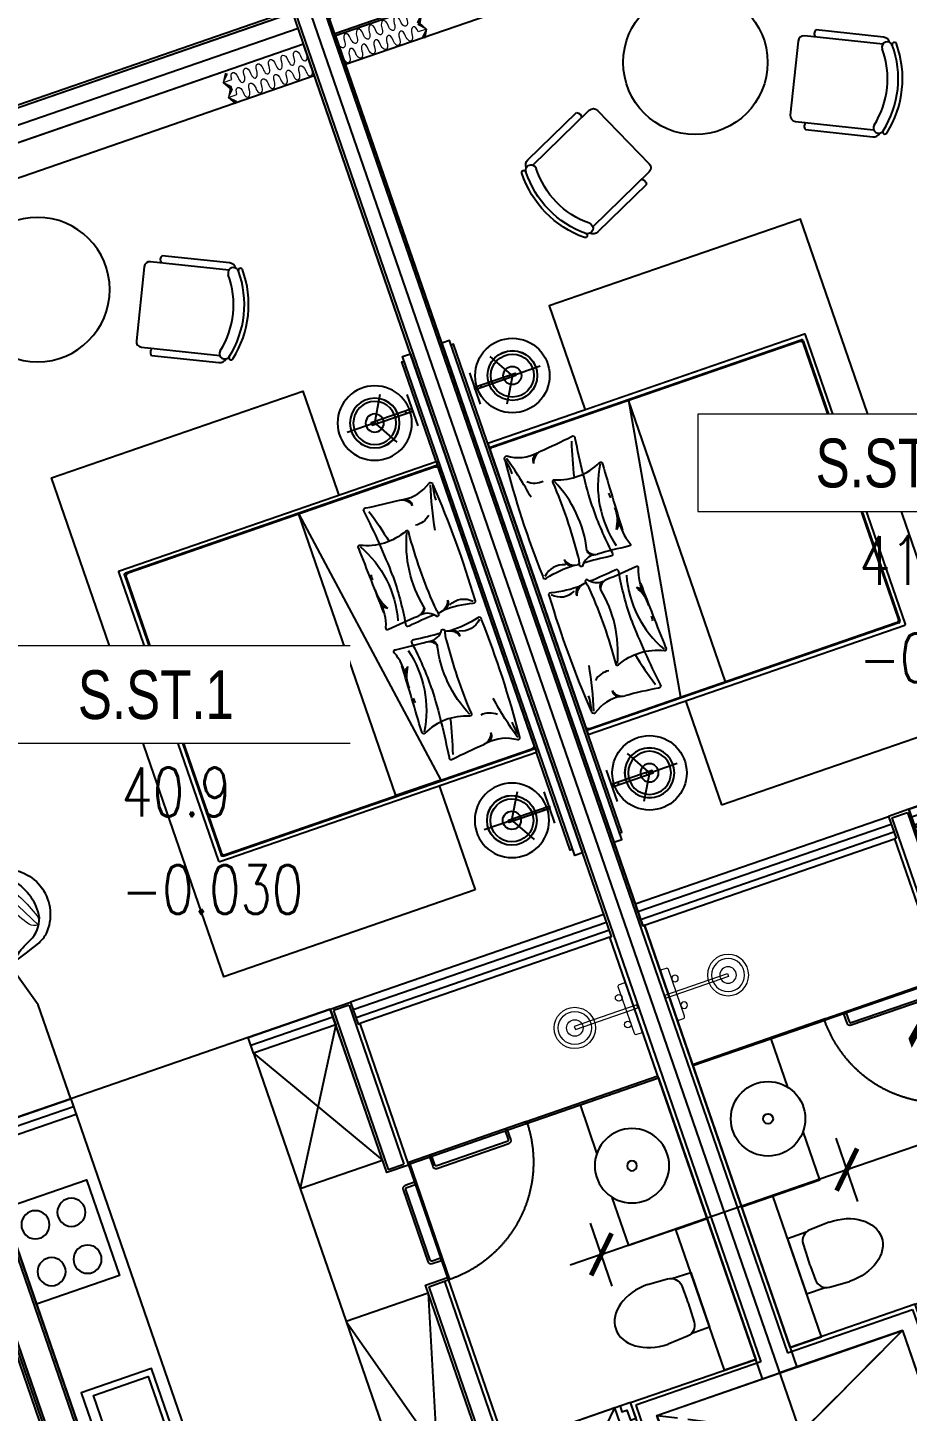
# Model space of a CAD drawing. Header units: millimetres. Extents: x -361699137 to 361252145, y -356478932 to 356523199.
# Drawn here: x -86587 to -81269, y 41145 to 49507 of the extents above; entities that cross this region are included whole.
import ezdxf
from ezdxf.enums import TextEntityAlignment as Align
from ezdxf.xclip import XClip

# ---------------------------------------------------------------- set-up
doc = ezdxf.new("R2010")
doc.units = ezdxf.units.MM
doc.header["$LTSCALE"] = 100
doc.header["$MEASUREMENT"] = 0
doc.header["$XCLIPFRAME"] = 0
doc.set_wipeout_variables(frame=1)
for name, pattern in [('ACAD_ISO03W100', [30, 12, -18]), ('HIDDEN', [0.375, 0.25, -0.125]), ('SKYVILLA 3-F2$0$17-23F MEA_1BR (Type-2)$0$DOTX2', [12.7, 0, -12.7])]:
    doc.linetypes.add(name, pattern=pattern)
for name, color, linetype, lineweight in [('A- NOI THAT', 3, 'Continuous', 9), ('A-NoiThat', 39, 'Continuous', 13), ('CIC36 net manh', 8, 'Continuous', 9), ('KT-Chuviet', 255, 'Continuous', 15), ('KT-Net thay', 7, 'Continuous', 15), ('KT-Net truc', 18, 'Continuous', 15)]:
    doc.layers.add(name, color=color, linetype=linetype, lineweight=lineweight)
for name, color, linetype in [('A-_FURN----_E-_N', 251, 'Continuous'), ('A-_SANIEQPT_E-_N', 251, 'Continuous'), ('A-ANNO-ROOM', 50, 'Continuous'), ('A-WALL-FNSH', 11, 'Continuous'), ('IDEA - dim', 251, 'Continuous'), ('KC', 5, 'Continuous'), ('KT-Cua', 36, 'Continuous'), ('KT-Khuat', 9, 'HIDDEN'), ('KT-Net manh', 139, 'Continuous'), ('KT-Tuong', 1, 'Continuous')]:
    doc.layers.add(name, color=color, linetype=linetype)
doc.layers.add('dien tich thong thuy', color=3, linetype='Continuous', plot=False)
doc.styles.add('220126_HDN_HBA typical plan$0$211210_HDN_HBA_TYPICAL PLAN CORE OPT 1$0$HBA-Text', font='GOTHIC.TTF')
doc.styles.add('Arial Narrow', font='ARIALN.TTF')
doc.styles.add('font unicode ccu', font='arial.ttf')
doc.styles.add('ROMANS', font='ROMANS.SHX')
doc.dimstyles.new('ccu12-200', dxfattribs={"dimscale": 200, "dimtxt": 2.5, "dimasz": 1, "dimexe": 1, "dimexo": 2, "dimgap": 1, "dimtad": 1, "dimdec": 0, "dimdsep": 46, "dimtxsty": 'Arial Narrow', "dimblk": 'ARCHTICK', "dimcen": -1, "dimdle": 1, "dimclrd": 256, "dimclre": 256, "dimclrt": 3, "dimadec": 0, "dimazin": 2, "dimtfac": 0.1, "dimtdec": 0, "dimtmove": 0, "dimatfit": 1, "dimldrblk": 'ARCHTICK', "dimfxl": 1, "dimtvp": 0.8333333333333334, "dimtolj": 1, "dimtzin": 12, "dimarcsym": 0})

# ---------------------------------------------------------------- blocks, each defined once
blk = doc.blocks.new('220126_HDN_HBA typical plan$0$210902_YS plan 330pm ver13$0$TOTO-WC-CW822J')
at = {"color": 0}
blk.add_lwpolyline([(-177.2072506700642, -119.1915361834399), (-175, 0), (175, 0), (177.2072506700642, -119.1915361836145)], dxfattribs=at)
blk.add_lwpolyline([(-190, -270), (-183.3947591906181, -144.5004246227618, -0.3908696114996718), (-115.4352058441145, -78.20653349565691), (-27.76706723973621, -75.77130742336158, -0.01388621073825284), (27.76706724101678, -75.77130742336158), (115.4352058439981, -78.20653349565691, -0.3908696114996718), (183.3947591905016, -144.5004246227618), (190, -270)], format="xyb", dxfattribs=at)
blk.add_ellipse((0, -270), major_axis=(0, -270), ratio=0.7037037037037037, start_param=4.71238898038469, end_param=7.853981633974483, dxfattribs=at)
blk = doc.blocks.new('cuawc')
at = {"layer": 'IDEA - dim'}
blk.add_lwpolyline([(-760, 0), (-10, 0), (-10, -10), (-760, -10)], close=True, dxfattribs=at)
blk.add_lwpolyline([(-134.9999995920807, -10), (-134.9999999012798, -69.99999993096571, -0.4142135623730955), (-154.9999998733401, -89.9999998335843), (-614.9999995492399, -89.9999999582069, -0.4142135623730945), (-634.9999997187406, -70.0000000022701), (-635, -10), (-619.9999997802079, -10.00000001001172), (-619.9999996982515, -65.00000014714897, 0.4142135623731028), (-609.9999993927777, -74.99999979144195), (-159.9999995660037, -74.99999985605245, 0.4142135623730875), (-149.9999995790422, -64.99999990471406), (-149.9999996628612, -9.999999767518602), (-134.9999995920807, -10)], format="xyb", dxfattribs=at)
at = {"layer": 'KT-Cua'}
blk.add_lwpolyline([(-10, -750), (-10, 0), (0, 0), (0, -750)], close=True, dxfattribs=at)
blk.add_lwpolyline([(0, -124.9999995912076), (59.99999993108213, -124.9999999016291, -0.4142135623730955), (79.99999983422458, -144.999999873573), (79.9999999590218, -604.9999995499966, -0.4142135623730945), (60.00000000186265, -624.9999997186824), (0, -625), (9.313225746154785e-09, -609.9999997809646), (55.00000014714897, -609.9999996974366, 0.4142135623731028), (64.99999979138374, -599.9999993928359), (64.99999985657632, -149.9999995657708, 0.4142135623730875), (54.9999999050051, -139.9999995797989), (-2.328306436538696e-07, -139.9999996633269), (0, -124.9999995912076)], format="xyb", dxfattribs=at)
at = {"layer": 'KT-Net manh', "linetype": 'ACAD_ISO03W100', "ltscale": 4}
blk.add_arc((-10.00800025224789, -0.00334509369485101), 749.991999755212, 179.9997444509397, 270.7645857034216, dxfattribs=at)
blk = doc.blocks.new('A$C2A980E36')
at = {"ltscale": 0.5}
blk.add_lwpolyline([(-10, 0), (10, 0), (10, 400), (-10, 400)], close=True, dxfattribs=at)
blk.add_lwpolyline([(160, 60), (160, 30, -0.4142135623730916), (150, 20), (-150, 20, -0.4142135623730987), (-160, 30), (-160, 60.00000000000728, -0.414213562373095), (-150, 70.00000000000728), (150, 70, -0.4142135623730915)], format="xyb", close=True, dxfattribs=at)
for centre, radius in [((0, 400), 125), ((0, 400), 100), ((0, 400), 50), ((-85, 90.00000000000728), 20), ((85, 90), 20)]:
    blk.add_circle(centre, radius, dxfattribs=at)
blk = doc.blocks.new('17-23F MEA_1BR (Type-2)$0$1X-LAMP1')
at = {"color": 0, "linetype": 'ByBlock', "lineweight": -2}
for p, q in [((0.03333333350902346, -0.0577350272233404), (-0.5900208757140597, 1.021946134262932)), ((0.03333333350902346, -0.0577350272233404), (-0.5900208757140597, 1.021946134262932)), ((0.03333333350902346, 0.0577350272233404), (-0.5900208757141566, -1.021946134263029)), ((0.03333333350902346, 0.0577350272233404), (-0.5900208757141566, -1.021946134263029)), ((-0.06666666701804692, 0), (1.180041751428119, 0)), ((-0.06666666701804692, 0), (1.180041751428119, 0))]:
    blk.add_line(p, q, dxfattribs=at)
at = {"color": 0, "linetype": 'ByBlock', "lineweight": -2, "const_width": 0.03333333333333333}
for points in [[(-0.4809644977131393, 0.8330549466758385), (-0.5824066106765531, 1.00875784035549)], [(-0.4809644977131393, 0.8330549466758385), (-0.5824066106765531, 1.00875784035549)], [(0.9619289954262786, 0), (1.164813221353009, 0)], [(0.9619289954262786, 0), (1.164813221353009, 0)], [(-0.4809644977130423, -0.8330549466761296), (-0.5824066106764562, -1.008757840355781)], [(-0.4809644977130423, -0.8330549466761296), (-0.5824066106764562, -1.008757840355781)]]:
    blk.add_lwpolyline(points, dxfattribs=at)
at = {"color": 0, "linetype": 'ByBlock', "lineweight": -2}
for radius in [1, 0.8666666666666667, 0.8666666666666667, 0.3666666666666667, 0.3666666666666667]:
    blk.add_circle((0, 0), radius, dxfattribs=at)
blk = doc.blocks.new('17-23F MEA_1BR (Type-2)$0$IFF-TABLE LAMP')
blk.add_line((40.000000018219, 192.484417756903), (40.0000000197324, 207.484417756903))
at = {"ltscale": 10}
blk.add_lwpolyline([(1.900480128824711e-08, 299.9922088806343), (3.800960257649422e-08, 99.99220888063428)], dxfattribs=at)
blk.add_lwpolyline([(1.827720552682877e-08, 192.4844177606865), (1.967418938875198e-08, 207.4844177607156), (260.0000000197906, 207.4844177360355), (260.0000000183354, 192.4844177360355)], close=True)
blk.add_circle((240.0000000190921, 199.9844177378982), 150.3620897276269)
at = {"layer": 'A- NOI THAT'}
blk.add_line((220.0000000182772, 192.4844177397608), (220.0000000196742, 207.4844177397899), dxfattribs=at)
at = {"ltscale": 10, "xscale": 150.0000000000582, "yscale": 150.0000000000582, "zscale": 1068.863950547171, "rotation": 359.9999999945528}
blk.add_blockref('17-23F MEA_1BR (Type-2)$0$1X-LAMP1', (240.0000000190921, 199.9844177378982), dxfattribs=at)
blk = doc.blocks.new('bk')
at = {"layer": 'IDEA - dim'}
blk.add_lwpolyline([(-0.0002675037831068039, -1377.500088232278), (49.99973246827722, -1377.500088232278), (49.99973246827722, 1812.499911767722), (-0.0002675037831068039, 1812.499911767722), (-0.02712895162403584, 1577.500073593284), (0.0002675037831068039, 1377.500088232337)], close=True, dxfattribs=at)
blk.add_lwpolyline([(49.99973249621689, -1337.500088473607), (64.9997324962169, -1337.500088473607), (64.99942849576473, 1783.275878090877), (49.99942846782506, 1783.275878090877)], dxfattribs=at)
for centre in [(339.9996877703816, 1487.597338693915), (339.9996877703816, -1052.500088209519)]:
    blk.add_circle(centre, 225, dxfattribs=at)
blk.add_blockref('17-23F MEA_1BR (Type-2)$0$IFF-TABLE LAMP', (99.99968774989247, 1287.612920955988), dxfattribs=at)
at = {"layer": 'IDEA - dim', "xscale": -1, "rotation": 180}
blk.add_blockref('17-23F MEA_1BR (Type-2)$0$IFF-TABLE LAMP', (99.99968774989247, -852.5156704715919), dxfattribs=at)
blk.add_wipeout([(2294.9927706439044, 1812.499911767722), (688.0012429019376, 1812.4999117677266), (688.0012429019379, -1377.5000882322693), (2294.992770643901, -1377.5000882322781)]).dxf.layer = 'IDEA - dim'
at = {"layer": 'IDEA - dim'}
blk.add_lwpolyline([(688.0012429021299, -1377.500088232162), (2294.992770643905, -1377.500088232162), (2294.992770643905, 1812.499911767722), (688.0012429021299, 1812.499911767722)], close=True, dxfattribs=at)
blk.add_wipeout([(2089.9927706438775, 1147.4999117677091), (2091.9910419872776, 1147.083241522198), (2093.528304549841, 1146.0354456736611), (2094.706365021883, 1144.167853025652), (2094.992770643896, 1142.4999117677187), (2094.9927706439044, -707.5000882322773), (2094.589172713081, -709.4681044970649), (2093.528304549837, -711.035622138211), (2091.9009560955064, -712.1216494708956), (2089.992770643904, -712.5000882322781), (64.9927706439039, -712.5000882322777), (64.99277064390344, -701.0793375772756), (64.99277064390344, -697.9310051431256), (64.9927706439039, -687.500088232277), (64.9927706439039, -680.5649314507604), (64.9927706439039, -670.3520584522034), (64.9927706439039, -662.5000882322773), (64.9927706439039, 1109.4022618851604), (64.99277064390344, 1116.6055294068224), (64.9927706439039, 1122.4999117677226), (64.9927706439039, 1128.4480348523368), (64.99277064390344, 1131.378109884231), (64.99277064390344, 1135.8747761278257), (64.9927706439039, 1141.999817293764), (64.9927706439039, 1147.4999117677226)]).dxf.layer = 'IDEA - dim'
for p, q in [((64.9927706439048, 1122.499911767722), (2059.992770643905, 1122.499911767722)), ((2069.992770643905, 1112.499911767722), (2069.992770643905, -677.5000882322784)), ((2059.992770643905, -687.5000882322784), (64.9927706439048, -687.5000882322784))]:
    blk.add_line(p, q, dxfattribs=at)
for points in [[(64.9927706439048, 1147.499911767722), (64.9927706439048, -712.5000882322784), (2089.992770643905, -712.5000882322784, 0.414213562373095), (2094.992770643905, -707.5000882322784), (2094.992770643905, 1142.499911767722, 0.414213562373095), (2089.992770643905, 1147.499911767722)], [(2064.992770643905, 1097.499911767722), (2064.992770643905, -662.5000882322784, -0.414213562373095), (2044.992770643905, -682.5000882322784), (84.9927706439048, -682.5000882322784, -0.414213562373095), (64.9927706439048, -662.5000882322784), (64.9927706439048, 1097.499911767722, -0.414213562373095), (84.9927706439048, 1117.499911767722), (2044.992770643905, 1117.499911767722, -0.414213562373095)]]:
    blk.add_lwpolyline(points, format="xyb", close=True, dxfattribs=at)
blk.add_lwpolyline([(953.7718744687736, 1117.499911767722), (666.7421166915447, -682.5000882322784), (953.7718744687736, -682.5000882322784), (953.7718744687736, 1117.499911767722)], dxfattribs=at)
for points in [[(130.5189307499677, 1020.231518037966, 0.0322267518500584), (117.5159490872175, 280.8010041856323, 0.6954102038374376), (134.8152468968183, 263.1623008393799, -0.06819172719823166), (318.2687705401331, 282.2858964790939)], [(328.4593590069562, 994.6956141073024, -0.1947777689282308), (148.3541835118085, 1037.328105219058, 0.695410203837745), (130.5189307499677, 1020.231518037966, -0.06869920635669718), (143.8733113575727, 927.151387460879)], [(537.5575337726623, 578.9210044868523, -0.02440708241230374), (574.8644917774945, 1003.142975099734, 0.682043984117207), (557.806493120268, 1020.778861292056, -0.01911888479107355), (351.0600977707654, 998.8431818563258)], [(359.6018241010606, 327.3320662273909, 0.03738852551350155), (362.1997381653637, 794.6251031684806, -0.6954102038374376), (375.8936223126948, 809.2183097908855, 0.212902074484743), (666.1287974137813, 818.2535849704291, -0.682043984117207), (680.682247037068, 804.7193091672962, 0.003833100174621584), (664.060634912923, 387.5748876007856)], [(537.5575337726623, 578.9210044868523, 0.03780406069757473), (560.3477269653231, 279.5233349141199, -0.682043984117207), (543.2897283080965, 261.8874487217981, 0.0153884113997309), (377.4013947639614, 275.936111175688, 0.0153884113997309)], [(662.7616236191243, 455.9914424225572, 0.1283367273639134), (681.1566764432937, 297.7767282337882, -0.682043984117207), (667.6581487227231, 283.1901158848777, 0.01651551347398293), (473.3836847953498, 299.4327982485411)], [(453.8603144548833, 302.6394694916089, 0.2943066146886709), (365.752360695973, 260.9987377833459, -0.695410203837745), (351.0036096442491, 274.5249526196276, 0.06869920635669718), (360.1544475667179, 350.1409014732926)], [(351.6931289527565, 277.1956480066874, 0.001401209682945915), (336.543332958594, 277.8231281575281)], [(130.5189307499677, -585.2316945025232, -0.0322267518500584), (117.5159490872175, 154.1988193498109, -0.6954102038374376), (134.8152468968183, 171.8375226960634, 0.06819172719823166), (318.2687705401331, 152.7139270563493)], [(453.8603144548833, 132.3603540438344, -0.2943066146886709), (365.752360695973, 174.0010857520974, 0.695410203837745), (351.0036096442491, 160.4748709158157, -0.06869920635669718), (360.1544475685805, 84.85892206215067)], [(537.5575337726623, -143.921180951409, -0.03780406069757473), (560.3477269653231, 155.4764886213234, 0.682043984117207), (543.2897283080965, 173.1123748136451, -0.0153884113997309), (377.4013947639614, 159.0637123597553, -0.0153884113997309)], [(351.6931289527565, 157.8041755287559, -0.001401209682945915), (336.543332958594, 157.1766953779152)], [(359.6018241010606, 107.6677573080524, -0.03738852551350155), (362.1997381653637, -359.6252796330373, 0.6954102038374376), (375.8936223126948, -374.2184862554423, -0.212902074484743), (666.1287974137813, -383.2537614349858, 0.682043984117207), (680.682247037068, -369.7194856318529, -0.003833100174621584), (664.060634912923, 47.4249359346577)], [(662.7616236191243, -20.99161888711387, -0.1283367273639134), (681.1566764432937, 137.2230953016551, 0.682043984117207), (667.6581487227231, 151.8097076505655, -0.01651551347398293), (473.3836847953498, 135.5670252869022)], [(537.5575337726623, -143.921180951409, 0.02440708241230374), (574.8644917774945, -568.1431515642907, -0.682043984117207), (557.806493120268, -585.7790377566125, 0.01911888479107355), (351.0600977707654, -563.8433583208825)], [(328.4593590069562, -559.6957905718591, 0.1947777689282308), (148.3541835118085, -602.3282816836145, -0.695410203837745), (130.5189307499677, -585.2316945025232, 0.06869920635669718), (143.8733113575727, -492.1515639254358)]]:
    blk.add_lwpolyline(points, format="xyb", dxfattribs=at)
for centre, radius, start, end in [((2059.992770643905, 1112.499911767722), 10, 0, 90), ((-1855.893261833116, 412.1197588521754), 2090.50573884574, 9.449345545667013, 17.06146431403828), ((332.4132648278028, 949.5874807912624), 44.79447967226619, 89.52383022854765, 188.1184555516923), ((359.1095205117017, 926.2340710241115), 73.05392663059416, 96.32596095485857, 166.521431934691), ((327.8923669625074, 957.256370790652), 37.44353618289027, 82.49582310884288, 89.13236035296606), ((2378.285411672667, 392.4501631337916), 1926.589560454453, 161.7731380905047, 168.2986577211647), ((293.389007082209, 941.4593048116076), 118.9285875093396, 227.918371660803, 277.1736100548109), ((-292.2060054279864, 496.0503682396375), 729.9684376083363, 347.776876654984, 24.55315643301806), ((1225.348830725998, 478.9245533357025), 649.21508015164, 149.2584259575628, 194.8124501654718), ((484.2919548079371, 602.2568904169602), 176.3869226037691, 357.8390457640604, 7.866675228716556), ((448.8585773725063, 520.9046236272552), 216.5311150494259, 327.0324244446084, 2.612978378356665), ((602.2806173525751, 457.1927433388191), 61.04320968946892, 297.5596185857169, 351.5320563729027), ((457.8234593626112, 339.1117546694586), 36.68697397074765, 173.4173087237131, 272.2454878465561), ((478.6044039670378, 358.3762840105919), 59.17423787444497, 194.7429581683624, 264.9384292148029), ((216.5345083046705, 194.2081220292603), 118.9285875093396, 63.63493232034747, 137.0816283558015), ((317.8965000156313, 327.0788292225916), 44.79447967226619, 171.8815444483077, 270.4761697714524), ((344.5927556995302, 350.4322389897425), 73.05392663059416, 193.478568065309, 263.6740390451414), ((216.5345083046705, 240.791701506183), 118.9285875093396, 222.9183716441985, 296.3650676796526), ((317.8965000156313, 107.9209943128517), 44.79447967226619, 89.52383022854765, 188.1184555516923), ((344.5927556995302, 84.56758454570081), 73.05392663059416, 96.32596095485857, 166.521431934691), ((-292.2060054279864, -61.05054470419418), 729.9684376083363, 335.446843566982, 12.22312334501602), ((457.8234593626112, 95.88806886598468), 36.68697397074765, 87.75451215344394, 186.5826912762869), ((478.6044039670378, 76.62353952485137), 59.17423787444497, 95.06157078519713, 165.2570418316376), ((1225.348830725998, -43.92472980025923), 649.21508015164, 165.1875498345282, 210.7415740424371), ((602.2806173525751, -22.19291980337584), 61.04320968946892, 8.46794362709735, 62.44038141428312), ((448.8585773725063, -85.90480009181192), 216.5311150494259, 357.3870216216433, 32.96757555539167), ((484.2919548079371, -167.2570668815169), 176.3869226037691, 352.1333247712835, 2.160954235939574), ((-1855.893261833116, 22.88006468326785), 2090.50573884574, 342.9385356859617, 350.550654454333), ((293.389007082209, -506.4594812761643), 118.9285875093396, 82.82638994518913, 132.081628339197), ((2378.285411672667, 42.54966040165164), 1926.589560454453, 191.7013422788353, 198.2268619094953), ((332.4132648278028, -514.5876572558191), 44.79447967226619, 171.8815444483077, 270.4761697714524), ((359.1095205117017, -491.2342474886682), 73.05392663059416, 193.478568065309, 263.6740390451414), ((327.8923669625074, -522.2565472552087), 37.44353618289027, 270.8676396470339, 277.5041768911571), ((2059.992770643905, -677.5000882322784), 10, 270, 0)]:
    blk.add_arc(centre, radius, start, end, dxfattribs=at)
blk = doc.blocks.new('*U204')
at = {"ltscale": 5}
blk.add_lwpolyline([(305, -530), (305, -1.13686837721616e-13), (-305, 0), (-305, -530)], close=True, dxfattribs=at)
for centre in [(-150, -150), (150, -150.0000000000001), (-150, -380), (150, -380)]:
    blk.add_circle(centre, 85, dxfattribs=at)
blk = doc.blocks.new('*U205')
at = {"ltscale": 5}
for points in [[(-300, -450), (300, -450), (300, 0), (-300, 0)], [(-261, -65), (261, -65), (261, -415), (-261, -415)], [(-15, -20), (15, -20), (15, -270), (-15, -270)]]:
    blk.add_lwpolyline(points, close=True, dxfattribs=at)
blk = doc.blocks.new('SKYVILLA 3-F2$0$17-23F MEA_1BR (Type-2)$0$LC725X700')
at = {"linetype": 'SKYVILLA 3-F2$0$17-23F MEA_1BR (Type-2)$0$DOTX2'}
blk.add_wipeout([(-329.20857255398005, 128.5645001668454), (-334.2245521306031, 129.26215030932508), (-339.89530097965326, 131.5417837476416), (-344.79364018798515, 135.28634096913447), (-347.82351372642734, 139.06634735810803), (-349.23150877941225, 141.61240036999516), (-349.61655128873826, 169.77591467076854), (-349.72852495235566, 212.72405177168548), (-349.1561350775155, 261.67997752988595), (-347.69072592780867, 314.8061003665207), (-345.0855721182015, 372.81562358149677), (-342.544110737741, 414.80194563286204), (-338.13726942279027, 465.02011369307), (-329.63293918434647, 501.49654842681775), (-316.77454489858064, 536.2342969251185), (-292.9598737674096, 575.7165818394278), (-273.66116191363835, 600.2618389864219), (-247.91144219916896, 627.2464977576165), (-215.89339867590752, 654.1242089157604), (-180.67445450551168, 677.2543463991606), (-155.19068662042264, 690.5896267177595), (-126.13042591042176, 702.8052026018704), (-72.22658312869316, 718.0513448768179), (-29.92357276272378, 723.9144001932436), (2.9103830456733704e-11, 724.9999999999854), (33.625624178515864, 723.5728183392057), (65.55440985447785, 719.2557832245802), (103.7628667238605, 710.1388726710429), (142.4099128996313, 696.186351260083), (169.77451466220373, 683.0960188488825), (212.1898601953726, 656.5980412062636), (240.03365024256345, 634.1651681908843), (273.9408329308935, 599.545123918535), (300.0356082161161, 564.9930578262865), (312.39088808736415, 545.0013043080689), (324.8370892388193, 515.1470517472335), (332.2716066313442, 490.9312822305801), (337.2932158916374, 468.0171532656532), (339.199745322956, 455.8579605907289), (342.6692504865641, 407.9843941243889), (344.759483454749, 372.8370049029036), (346.58817977613944, 334.76250027591595), (347.89857910324645, 298.8487837667344), (349.1282923014951, 243.71554549681605), (349.4308251121838, 199.72261204590905), (349.3007066360733, 170.6986023447971), (348.90713248490647, 141.60205363796558), (346.5994959351374, 137.75192190798407), (343.189878986057, 134.08388337241195), (338.5161125051818, 130.96800657335552), (333.7633519498486, 129.21766744722845), (330.643786208806, 128.67635896494903), (328.8843137752265, 128.56832908981596), (328.4935816753132, 85.09977185027674), (327.87845889995515, 77.68459562481439), (325.90614630113123, 69.63308428472374), (322.92311946344853, 62.57588599709561), (319.125602848173, 56.37358938640682), (313.51677157937957, 49.8281734300399), (307.36744008718233, 44.69269932800671), (300.48446710295684, 40.60906147886999), (289.64543875830714, 35.70718470281281), (280.79841195027984, 32.27938993522548), (273.88769531266007, 29.93993530757143), (267.5487804991135, 28.044269106467254), (253.722788905754, 25.253064251606702), (239.62565421065665, 22.801601491839392), (221.61845525997342, 19.852815152786206), (181.337293893288, 13.99302190580056), (132.77756318161846, 8.269766041179537), (95.7066983813711, 4.87827266145905), (44.54826131106529, 1.5776135550113395), (-9.31983463880897, 0.22817791800480336), (-62.2537695964711, 2.524596062488854), (-51.24567781224323, 1.9067451778100803), (-95.27347505239595, 4.821065734155127), (-142.4115997843037, 9.25609272212023), (-189.183664974189, 15.011280046179309), (-222.84172299160855, 19.995597521177842), (-255.40167513552296, 25.495329638171825), (-283.1280886404711, 33.01301643460465), (-300.80875762333744, 40.60906147886999), (-312.06995317807014, 48.172411585532245), (-321.1327565407846, 58.87601391026692), (-325.1830128954025, 66.7943995083915), (-327.40656700784166, 73.71147331979591), (-328.81787219570833, 85.09977185027674)], dxfattribs=at)
at = {"color": 251, "linetype": 'ByBlock', "lineweight": 5, "true_color": 0x636466}
blk.add_line((220.3552918270871, 531.5958836431964), (-271.4988140640125, 433.1982285997365), dxfattribs=at)
at = {"color": 0, "linetype": 'ByBlock', "lineweight": -2}
for points in [[(-329.2086583281343, 128.5748468989623, -0.283451554995944), (-349.2315087794414, 141.6124003700097, -0.02447139489988224), (-339.5241216174763, 455.8683073228458, -0.07882240082438097), (-312.7152643819427, 545.0116510401131, -0.2702044043972536), (0, 725, -0.2703701762830269)], [(328.8842820335558, 128.5645001668599, 0.283451554995944), (348.9071324848628, 141.6020536379656, 0.02447139489988224), (339.1997453228978, 455.8579605907435, 0.07882240082438097), (312.3908880873641, 545.0013043080689, 0.2699373523451659), (0, 725, 0.2703701762830269)], [(-330.1621452602049, 243.5917460632627, 0.05672445241523998), (-311.65090554575, 274.6802046659868, 0.04932282282785588), (-281.9319089231722, 408.0370610062382, -0.21221269650396), (-176.1367818103536, 572.707509554748, -0.1131663125640652), (0, 611.9221293181763)], [(329.8378547397515, 243.5917460632627, -0.05672445241523998), (311.3266150252966, 274.6802046659868, -0.04932282282785588), (281.6076184027188, 408.0370610062382, 0.21221269650396), (175.8124912899002, 572.707509554748, 0.112973591019298), (0, 611.9221293181763)], [(-329.2085725540092, 128.5645001668599), (-328.8178721957447, 85.09977185027674, 0.2840791517365884), (-300.8087576234248, 40.60906147886999, 0.04961714147745996), (-264.7823236373006, 27.20450006233295, 0.04038689887932552), (0, 0, 0.05404043549341667)], [(328.8843137752192, 128.5683290897869), (328.4935816752914, 85.09977185027674, -0.2840791517365884), (300.4844671029714, 40.60906147886999, -0.04961714147745996), (264.4580331168472, 27.20450006233295, -0.04032763858299612), (0, 0, -0.05404043549341667)]]:
    blk.add_lwpolyline(points, format="xyb", dxfattribs=at)
at = {"color": 251, "linetype": 'ByBlock', "lineweight": 5, "true_color": 0x636466}
blk.add_lwpolyline([(220.3552918270943, 531.5958836431964, -0.2288388626395793), (171.5240227929753, 474.8293897758704, -0.04270394762528701), (-13.76404251324129, 423.3745634145453, -0.04270394762528701), (-204.5870028848658, 399.5866653186968, -0.2288388626395793), (-271.4988140640125, 433.1982285997365, -0.2288388626395793), (-222.6675450299153, 489.9647224670625, -0.04270394762528701), (-37.37947972367692, 541.4195488283876, -0.04270394762528701), (153.4434806479258, 565.2074469242361, -0.2288388626395793)], format="xyb", close=True, dxfattribs=at)
at = {"color": 0, "linetype": 'ByBlock', "lineweight": -2}
for points in [[(-330.1621452602049, 243.5917460632627), (-329.2085725540092, 128.5645001668599)], [(329.8378547397515, 243.5917460632627), (328.8842820335558, 128.5645001668599)]]:
    blk.add_lwpolyline(points, dxfattribs=at)
blk = doc.blocks.new('CH12')
for p, q in [((-312.375, -149.2411279597436), (-312.375, -572.1779138786915)), ((-267.75, -149.2411279597436), (-267.75, -639.6303226458076)), ((267.75, -639.6303226458076), (267.75, -149.2411280118249)), ((312.375, -572.1779138786915), (312.375, -149.2411246072115)), ((-232.0500000000029, -675.3303226458047), (232.0500000000029, -675.3303226458047))]:
    blk.add_line(p, q)
for centre, radius, start, end in [((-273.6712626853696, -77.20016474780641), 13.38749999999989, 116.2505862071374, 296.2505862071374), ((0, -632.1362743546706), 632.1362743546692, 63.74941379286258, 116.2505862071374), ((0, -632.1362743546706), 605.3612743546691, 63.7494137928626, 116.2505862071374), ((273.671262685355, -77.20016474780641), 13.38750000000007, 243.7494137928627, 63.74941379286245), ((-267.75, -149.2411279597436), 44.62499999999999, 111.939144832112, 180), ((-252.9468673518131, -119.2240579767858), 33.46874999998481, 116.2505888953854, 296.2505888953855), ((0, -632.1362743546706), 538.4237743546691, 63.74941109871938, 116.2505888953856), ((252.9468674045929, -119.2240580028119), 33.46875000001501, 243.7494110987195, 63.74941109871941), ((267.75, -149.2411280118286), 44.62499999999959, 0, 68.06085506708637), ((-290.0625, -549.8654138786915), 31.55464011044969, 225, 315), ((290.0625, -549.8654138786915), 31.55464011044961, 225.0000000000001, 315.0000000000002), ((-232.0500000000029, -639.6303226458076), 35.7, 180, 269.9999999999999), ((232.0500000000029, -639.6303226458076), 35.7, 270, 0)]:
    blk.add_arc(centre, radius, start, end)
blk = doc.blocks.new('*U207')
for points in [[(482.6951045578201, -398.9039813853606), (464.6170375002125, -396.4493711387506), (464.3337632049024, -466.3349522090732)], [(396.7561588253833, -484.1490495130481), (464.3337632049024, -466.3349522090732), (394.4481821902239, -466.0516779393653)]]:
    blk.add_hatch(color=256).paths.add_polyline_path(points)
blk.add_line((464.3337632049024, -466.3349522090732), (416.9273155568029, -418.7598943406972))
for points in [[(482.6951045578201, -398.9039813853606), (464.6170375002125, -396.4493711387506), (464.3337632049024, -466.3349522090732)], [(396.7561588253833, -484.1490495130481), (464.3337632049024, -466.3349522090732), (394.4481821902239, -466.0516779393653)]]:
    blk.add_lwpolyline(points, close=True)
for centre in [(16.76743755071067, -17.17677016190672), (85.71403000141326, -87.65612936302188), (155.3043908096025, -157.4940017787478), (224.8947516177918, -227.3318741944736), (294.485112425981, -297.1697466101995), (364.0754732341703, -367.0076190259254)]:
    blk.add_ellipse(centre, major_axis=(34.52187991841241, 31.95056764796491), ratio=0.5238875827070036, start_param=4.731720461219403, end_param=7.873313114809197)
at = {"extrusion": (0, 0, -1)}
for centre in [(51.5728287498025, -52.1059534814385), (120.5194212005051, -122.5853126825537), (190.1097820086943, -192.4231850982796), (259.7001428168836, -262.2610575140054), (329.2905036250728, -332.0989299297313), (398.8808644332621, -401.9368023454572)]:
    blk.add_ellipse(centre, major_axis=(-32.07293168385898, -34.4082260416161), ratio=0.5238875826554585, start_param=4.731720461217387, end_param=7.87331311480718, dxfattribs=at)
blk = doc.blocks.new('stdo')
at = {"layer": 'A-_FURN----_E-_N', "linetype": 'Continuous'}
for points in [[(134.9999999999927, -8804.999999866763), (134.9999999999636, -9704.999999866763), (334.9999999999854, -9704.999999866763), (335, -8804.999999866763)], [(935.0000000018335, -9704.99999986669), (1002.500000001819, -9704.999999866719), (1002.500000001797, -9740.999999866675), (971.000000001819, -9740.999999866704), (971.0000000018626, -9804.999999866704), (935.0000000018554, -9804.999999866704)], [(1035.000000001848, -10304.9999998667), (1035.000000001848, -9704.999999866704), (1635.000000001834, -9704.999999866704), (1635.000000001855, -10304.99999986668)]]:
    blk.add_lwpolyline(points, close=True, dxfattribs=at)
at = {"layer": 'A-WALL-FNSH', "color": 5}
for p, q in [((125.0000000001091, -1099.999999866763), (4135.000000000087, -1100)), ((125.0000000001382, -1199.999999866763), (4135.000000000015, -1200)), ((124.9999999999563, -6914.999999866704), (1745.000000001855, -6914.999999866646)), ((2400.000000003121, -6914.999999999942), (1875.000000003143, -6914.99999986669)), ((4134.999999999985, -6914.999999999942), (3534.999999999985, -6914.999999999956))]:
    blk.add_line(p, q, dxfattribs=at)
blk.add_lwpolyline([(124.9999999999854, -1299.999999866763), (4134.999999999985, -1300)], dxfattribs=at)
at = {"layer": 'IDEA - dim'}
for p, q in [((124.9999999999636, -6864.999999866704), (1745.000000001826, -6864.999999866632)), ((1875.000000001259, -6864.999999866646), (2400.000000003107, -6864.999999999869)), ((3535.000000000022, -6864.999999999884), (4134.999999999985, -6864.999999999869)), ((124.9999999999854, -6964.999999866675), (1745.000000001855, -6964.999999866632)), ((1759.991999749123, -8644.995344715659), (1734.991999749123, -8644.995344715659)), ((1874.999936339635, -8679.999999866632), (2399.999936339678, -8679.999999999942)), ((2399.999936339678, -8679.999999999942), (2399.999936337779, -10514.99999999988)), ((934.9999999999854, -9704.999999866704), (1735.000000001855, -9704.999999866704))]:
    blk.add_line(p, q, dxfattribs=at)
for points in [[(2434.999999999985, -10514.99999999999), (1874.999936337808, -10514.99999986665), (1874.991936085047, -8629.995344715659), (1734.991935231075, -8629.995344715659), (1735.00000000187, -10504.99999986668), (934.9999999999854, -10504.99999986682), (934.9999999999854, -9704.999999866704), (134.9999999999636, -9704.999999866763), (134.9999999999709, -7004.999999866763), (1735.000000001848, -7004.999999866748), (1735.000000001855, -7909.999999866763), (1875.000000001855, -7909.999999866763), (1875.000000001259, -6864.999999866646), (1745.000000001826, -6864.999999866632), (1745.00000000187, -7004.999999866763), (1735.000000001848, -7004.999999866748)], [(3535.000000000022, -6864.999999999884), (3534.999999999993, -9715)], [(634.9999999999709, -8213.578643629444), (634.9999999999927, -7904.999999866821), (135.0000000000073, -7904.999999866763), (134.9999999999927, -8804.999999866763), (635, -8804.999999866763), (635.0000000000146, -8496.421356104096)]]:
    blk.add_lwpolyline(points, dxfattribs=at)
for points in [[(2400.0000000031, -6864.99999999674), (1875.000000001273, -6864.999999863503), (1875.000000001222, -6964.999999863503), (2400.000000003078, -6964.99999999674)], [(4134.999999999985, -6864.999999999869), (3535.000000000022, -6864.999999999884), (3534.999999999985, -6964.999999999884), (4134.999999999964, -6964.999999999884)], [(1875.000000001222, -6964.999999863503), (2400.000000003078, -6964.99999999674), (2400.000000003107, -7830.000000000058), (1875.000000001251, -7829.999999866806)], [(985.0000000018772, -7904.999999866734), (135.0000000000073, -7904.999999866763), (134.9999999999636, -7894.999999866763), (985.0000000018481, -7894.999999866748)]]:
    blk.add_lwpolyline(points, close=True, dxfattribs=at)
at = {"layer": 'IDEA - dim', "extrusion": (-1.101823627771677e-08, -3.980573537919558e-09, 1)}
blk.add_circle((2128.274085389547, -2177.362223144564, 0.002494559212125253), 436.4401978142561, dxfattribs=at)
at = {"layer": 'IDEA - dim'}
for radius in [225, 30]:
    blk.add_circle((459.9999999999927, -8354.999999866748), radius, dxfattribs=at)
at = {"layer": 'KT-Khuat', "ltscale": 5}
blk.add_lwpolyline([(809.9999999981228, -9829.999999866763), (25.00000000189902, -10214.99999986676), (809.9999999999563, -10599.99999986494)], dxfattribs=at)
at = {"layer": 'KT-Net manh', "linetype": 'ACAD_ISO03W100', "ltscale": 4}
for p, q in [((2400.0000000031, -6864.99999999674), (3535.000000000022, -6864.999999999884)), ((2400.000000003107, -7830.000000000058), (2400.000000001244, -8680.000000000058)), ((1635.000000001855, -10304.99999986668), (1035.000000001848, -9704.999999866704))]:
    blk.add_line(p, q, dxfattribs=at)
blk.add_lwpolyline([(124.9999999999854, -1299.999999866763), (4134.999999999985, -1300), (4135.000000000007, -1500), (124.9999999999854, -1499.999999866763)], close=True, dxfattribs=at)
for points in [[(1875.000000001222, -6964.999999863503), (2400.000000003107, -7830.000000000058)], [(2400.000000003078, -6964.99999999674), (1875.000000001302, -7829.999999866763)], [(2399.999936339678, -8679.999999999942), (1874.999936337808, -10514.99999986665)], [(1874.999936339635, -8679.999999866632), (2399.999936337779, -10514.99999999988)]]:
    blk.add_lwpolyline(points, dxfattribs=at)
at = {"layer": 'KT-Tuong'}
for p, q in [((109.9999999999927, -1099.999999866763), (109.9999999999927, -9729.999999866763)), ((1760.000000001863, -6879.999999866632), (1760.000000001826, -7894.999999866763)), ((1760.000000003711, -6879.999999866704), (1860.000000001834, -6879.999999866646)), ((1860.000000001834, -6879.999999866646), (1859.999999999985, -7894.999999866821)), ((1860.000000001848, -7894.999999866763), (1760.000000003725, -7894.999999866763)), ((1759.991999749058, -8644.995344715717), (1760.00000000187, -10529.99999986681)), ((1859.991999749051, -8644.99534471563), (1759.991999749123, -8644.995344715659)), ((1859.991999747217, -8644.9953447156), (1860, -10529.99999986673)), ((109.9999999999927, -9729.999999866763), (909.9999999981228, -9729.999999866704)), ((909.9999999981228, -9729.999999866704), (909.9999999999563, -10529.99999986676)), ((809.9999999981228, -9829.999999866763), (25.00000000184082, -9829.999999866763)), ((809.9999999981228, -9829.999999866763), (809.9999999999927, -10699.99999986675))]:
    blk.add_line(p, q, dxfattribs=at)
at = {"layer": 'A-_SANIEQPT_E-_N', "linetype": 'Continuous', "extrusion": (0, 0, -1), "xscale": -1.000000000000001, "zscale": -1.000000000000001, "rotation": 270}
blk.add_blockref('*U204', (-3605.000000000015, -7664.999999999884), dxfattribs=at)
at = {"layer": 'A-_SANIEQPT_E-_N', "linetype": 'Continuous', "xscale": -1, "rotation": 270}
blk.add_blockref('*U205', (4054.999999999971, -8864.999999999825), dxfattribs=at)
at = {"layer": 'A-_SANIEQPT_E-_N', "xscale": -1.000000000000001, "rotation": 90}
blk.add_blockref('220126_HDN_HBA typical plan$0$210902_YS plan 330pm ver13$0$TOTO-WC-CW822J', (334.9999999999854, -9254.999999866748), dxfattribs=at)
at = {"layer": 'A-NoiThat', "extrusion": (0, 0, -1), "zscale": -1.000000000000001, "rotation": 90}
blk.add_blockref('A$C2A980E36', (-114.9999999999854, -7454.999999866763), dxfattribs=at)
at = {"layer": 'CIC36 net manh', "color": 8, "xscale": -0.8100000000112599, "yscale": 0.8100000000112599, "zscale": 0.8100000000112599, "rotation": 134.8767987960269}
for p in [(125.7459850217856, -1361.336658707995), (125.5282706897706, -1456.290285194933)]:
    blk.add_blockref('*U207', p, dxfattribs=at)
at = {"layer": 'IDEA - dim', "extrusion": (-1.101823627771677e-08, 3.980573537919561e-09, -1), "xscale": 0.9698671062557889, "yscale": 0.9698671062557889, "zscale": -0.9698671062557889, "rotation": 244.8546697310385}
blk.add_blockref('CH12', (-976.408485452522, -2739.741005975707, 0.07239392901091905), dxfattribs=at)
at = {"layer": 'IDEA - dim', "extrusion": (-1.101823627771679e-08, -3.980573537919566e-09, 1), "xscale": 0.9698671062557883, "yscale": 0.9698671062557883, "zscale": 0.9698671062557883, "rotation": 244.8546697310385}
blk.add_blockref('CH12', (3255.139685326375, -2739.741006109203, -0.07244055320848472), dxfattribs=at)
at = {"layer": 'IDEA - dim', "xscale": -0.757575757575757, "yscale": 0.757575757575757, "zscale": 0.7575757575757571, "rotation": 73.8343817289672}
blk.add_blockref('SKYVILLA 3-F2$0$17-23F MEA_1BR (Type-2)$0$LC725X700', (3810.112464284524, -5760.619541377688), dxfattribs=at)
at = {"layer": 'IDEA - dim'}
blk.add_blockref('cuawc', (1734.991999769278, -7895.000042913161), dxfattribs=at)
blk.add_lwpolyline([(3535.000000000022, -6864.999999999884), (3534.999999999956, -6264.999999999884), (3834.999999999993, -5258.517209711543), (3834.999999998123, -3264.999999999869), (4134.99999999813, -3264.999999999884), (4134.999999999985, -6864.999999999869)], close=True, dxfattribs=at)
at = {"layer": 'KT-Net manh'}
blk.add_lwpolyline([(3434.999999999949, -10514.99999999997), (4135.000000000007, -10515.00000000001), (4135, -1100.000000000015), (4149.999999999971, -1100.000000000728)], dxfattribs=at)
at = {"layer": 'IDEA - dim'}
blk.add_blockref('bk', (125.0002675037831, -5092.499911634368), dxfattribs=at)
at = {"layer": 'KT-Net manh'}
blk.add_lwpolyline([(134.9999999999709, -7004.999999866763), (124.9999999999636, -7004.999999866763), (125.000000000131, -1099.999999869382), (109.9999999999927, -1099.999999869353)], dxfattribs=at)
blk = doc.blocks.new('10')
at = {"layer": 'IDEA - dim'}
blk.add_lwpolyline([(-9429.999999999229, -569.9999999813735), (-9429.999999998254, 30.00000002053275), (-6029.999999998574, 30.00000001117587), (-6029.99999999904, -569.9999999887805), (-8830.000000000146, -569.9999999832216), (-8830.000000000582, -1444.999999979496), (-9430.000000001062, -1444.999999977648)], dxfattribs=at)
at = {"layer": 'KT-Tuong'}
for points in [[(-9600.000000000306, 200.0000000006403), (-2999.999999997657, 200.0000000037253)], [(-2999.999999997177, 30.00000000372529), (-9430.00000000107, 30.00000000066939)]]:
    blk.add_lwpolyline(points, dxfattribs=at)
blk = doc.blocks.new('TAG CAO DO SAN')
blk.add_wipeout([(1526701.778855525, -266095.22987594287), (1527644.6359120198, -266095.22987594287), (1527644.6359120198, -266330.944140067), (1526701.778855525, -266330.944140067)]).dxf.layer = 'KT-Net thay'
at = {"layer": 'KT-Net thay', "flags": 128}
blk.add_lwpolyline([(1526701.778855525, -266095.2298759429), (1526701.778855525, -266330.9441400666), (1527644.63591202, -266330.9441400666), (1527644.63591202, -266095.2298759429)], close=True, dxfattribs=at)
blk.add_lwpolyline([(1526701.778855525, -266330.9441400666), (1527644.63591202, -266330.9441400666)], dxfattribs=at)
at = {"layer": 'KT-Chuviet', "color": 31, "style": 'font unicode ccu', "width": 0.75}
blk.add_attdef('TÊNPHÒNG', text='', height=117.85713, dxfattribs=at).set_placement((1527175.308820772, -266213.4467624734), align=Align.MIDDLE_CENTER)
blk = doc.blocks.new('A$C1AAC5519')
at = {"layer": 'A-ANNO-ROOM', "insert": (772.955269176513, 1216.574747113511), "char_height": 600, "attachment_point": 2, "rotation": 50.44882673977027, "style": '220126_HDN_HBA typical plan$0$211210_HDN_HBA_TYPICAL PLAN CORE OPT 1$0$HBA-Text'}
blk.add_mtext_dynamic_manual_height_columns('S.B1.', width=722857412.8743668, gutter_width=9765.624999999996, heights=[0], dxfattribs=at)
blk = doc.blocks.new('A$C418F5BC8')
at = {"layer": 'A-ANNO-ROOM', "insert": (648.1133449638728, 1090.790118377889), "char_height": 600, "attachment_point": 2, "rotation": 50.44882673977027, "style": '220126_HDN_HBA typical plan$0$211210_HDN_HBA_TYPICAL PLAN CORE OPT 1$0$HBA-Text'}
blk.add_mtext_dynamic_manual_height_columns('SL-S', width=722857412.8743668, gutter_width=9765.624999999996, heights=[0], dxfattribs=at)
blk = doc.blocks.new('A$C2A6C5140')
at = {"layer": 'A-ANNO-ROOM', "insert": (731.4497625969816, 1190.0169191678, 0.0003277973379295924), "char_height": 600, "attachment_point": 2, "rotation": 50.44882673977027, "style": '220126_HDN_HBA typical plan$0$211210_HDN_HBA_TYPICAL PLAN CORE OPT 1$0$HBA-Text'}
blk.add_mtext_dynamic_manual_height_columns('2-BR', width=722857412.8743668, gutter_width=9765.624999999996, heights=[0], dxfattribs=at)
blk = doc.blocks.new('A$C5388591E')
at = {"layer": 'A-ANNO-ROOM', "insert": (894.3001998505497, 842.1987865094561, 0.0004622000541105721), "char_height": 600, "attachment_point": 2, "rotation": 1.4064704596368105, "style": '220126_HDN_HBA typical plan$0$211210_HDN_HBA_TYPICAL PLAN CORE OPT 1$0$HBA-Text'}
blk.add_mtext_dynamic_manual_height_columns('3-BR', width=722857412.8743668, gutter_width=9765.624999999996, heights=[0], dxfattribs=at)
blk = doc.blocks.new('A$C21AF0CCA')
at = {"layer": 'A-ANNO-ROOM', "insert": (1197.56892258345, 814.6835720778872), "char_height": 600, "attachment_point": 2, "rotation": 0.10542954816276216, "style": '220126_HDN_HBA typical plan$0$211210_HDN_HBA_TYPICAL PLAN CORE OPT 1$0$HBA-Text'}
blk.add_mtext_dynamic_manual_height_columns('S.B1P.', width=722857412.8743668, gutter_width=9765.624999999996, heights=[0], dxfattribs=at)
blk = doc.blocks.new('_ARCHTICK')
at = {"color": 0, "linetype": 'ByBlock', "const_width": 0.15}
blk.add_lwpolyline([(-0.5, -0.5), (0.5, 0.5)], dxfattribs=at)
blk = doc.blocks.new('*D414')
at = {"layer": 'Defpoints', "color": 0, "transparency": 16777216}
for p in [(60567.53384758723, 2971.175262139946), (60764.3806657237, 2401.014851963915), (59280.27309424849, 1888.62948110497)]:
    blk.add_point(p, dxfattribs=at)
at = {"layer": 'KC', "lineweight": -2, "transparency": 16777216}
for p, q in [((60567.53384758723, 2971.175262139946), (62443.39810610826, 3618.813898487533)), ((60633.84229004769, 2779.115013926148), (60502.26465974923, 3160.225343121063)), ((59083.42627611203, 2458.789891281001), (60567.53384758723, 2971.175262139946)), ((59149.73471857248, 2266.729643067203), (59018.15708827402, 2647.839972262118)), ((59083.42627611203, 2458.789891281001), (58894.37619513091, 2393.520703442995))]:
    blk.add_line(p, q, dxfattribs=at)
at = {"layer": 'KC', "lineweight": -2, "transparency": 16777216, "xscale": 200, "yscale": 200, "zscale": 200}
for p, rotation in [((60567.53384758723, 2971.175262139946), 199.0471382601571), ((59083.42627611203, 2458.789891281001), 19.04713826015701)]:
    blk.add_blockref('_ARCHTICK', p, dxfattribs=dict(at, rotation=rotation))
at = {"layer": 'KC', "color": 3, "transparency": 16777216, "insert": (61545.93515938931, 3790.623510821759), "char_height": 500, "attachment_point": 5, "rotation": 19.04713826015701, "style": 'Arial Narrow'}
blk.add_mtext('\\A1;1570', dxfattribs=at)
blk = doc.blocks.new('A$C0e39c971')
at = {"layer": 'KC', "ltscale": 2000}
for p, q in [((5878.170421930728, 2029.426912587933), (-61552.03433026094, -21250.72021190883)), ((-39331.11973803071, -6579.653211555564), (-21165.82244527829, -59194.84726351737))]:
    blk.add_line(p, q, dxfattribs=at)
at = {"layer": 'KC'}
blk.add_line((-30725.50852054451, -20658.36704129948), (-29492.687329215, -19418.13883844473), dxfattribs=at)
at = {"layer": 'KC', "elevation": 1.034975806175202e-10}
blk.add_lwpolyline([(-30725.50852054451, -20658.36704129948), (-30976.79490069626, -19930.52420928627), (-29492.687329215, -19418.13883844473), (-29241.40094638336, -20145.98167821591), (-30725.50852753036, -20658.36702106525)], dxfattribs=at)
at = {"layer": 'KC'}
dim = blk.add_aligned_dim(p1=(-31115.89165300503, -19527.6349875953), p2=(-29631.78408152983, -19015.24961673635), distance=603.1845183213412, dimstyle='ccu12-200', override={"dimzin": 0}, dxfattribs=at)
dim.commit()
dim.dimension.update_dxf_attribs({"geometry": '*D414', "text_midpoint": (-28850.22958786422, -17625.64095787851), "insert": (-90396.16474725353, -21416.26446870026)})

msp = doc.modelspace()

# ---------------------------------------------------------------- linework, layer by layer
at = {"layer": 'KT-Net manh'}
msp.add_line((-86396.57353941578, 53992.28505940789), (-81525.96109420212, 39884.71418799703), dxfattribs=at)

# ---------------------------------------------------------------- next in the draw order: block references
at = {"layer": 'IDEA - dim', "rotation": 19.04713825936294}
msp.add_blockref('stdo', (-85272.60074045829, 50660.12851156048, -5.460150597392439e-05), dxfattribs=at)

# ---------------------------------------------------------------- next in the draw order: block references
at = {"layer": 'IDEA - dim', "xscale": -1, "rotation": 19.04713825938466}
msp.add_blockref('stdo', (-85225.40262797457, 50676.42361477949, -5.460150597392439e-05), dxfattribs=at)

# ---------------------------------------------------------------- next in the draw order: linework, layer by layer
at = {"layer": 'dien tich thong thuy', "elevation": -5.460117087949517e-05}
for points in [[(-80021.13813377908, 48120.0440955814), (-80934.8443243797, 50766.56437652689), (-84725.2984480692, 49457.91716042752), (-82868.39005418011, 44079.44235654987), (-82858.93755013094, 44082.70581594165), (-81937.01027195592, 41412.37342207055), (-81298.96624864294, 41632.65693101448), (-81078.68273969827, 40994.61290770007), (-80180.69606628682, 41304.64479816514), (-80177.43131400464, 41295.18854929385), (-77932.4620792889, 42070.26179641594), (-78856.08313046367, 44745.50014873073)], [(-83460.77816783031, 40172.19894723503), (-82562.79028316244, 40482.22758945236), (-82783.07379210764, 41120.27161276859), (-82145.02976879472, 41340.55512171284), (-83066.95704697043, 44010.88751558372), (-83057.50454292126, 44014.15097497549), (-84919.30812592775, 49406.80453498696), (-88709.76224957331, 48098.15731876007), (-85702.48442009813, 39387.6748376406), (-83457.51470843854, 40162.74644318591), (-83460.77816783031, 40172.19894723503)]]:
    msp.add_lwpolyline(points, dxfattribs=at)
at = {"layer": 'dien tich thong thuy'}
for points, elevation in [([(-85308.38658114034, 50641.98172405415), (-84956.38705042913, 49621.66982760247), (-88921.70878931548, 48252.63789946689), (-89273.70461621013, 49272.93905997209)], 7.093634520505791e-10), ([(-89111.26033972885, 47943.67204339199), (-88197.5580093558, 45297.16289775244), (-87980.08818730939, 45372.04221972312), (-85891.47015212855, 39322.42786708359), (-91175.41992527078, 37498.15409522978), (-91774.26471442415, 39232.68859142868), (-91882.96851118567, 39195.1588090037), (-92617.246863004, 41321.97222396264), (-92626.69936706952, 41318.70876462157), (-93382.19020460272, 43506.96345601794), (-93273.48165873002, 43544.49487806461), (-94188.13705908932, 46190.88985589759)], -5.46011708795021e-05)]:
    msp.add_lwpolyline(points, close=True, dxfattribs=dict(at, elevation=elevation))

# ---------------------------------------------------------------- next in the draw order: block references
at = {"layer": 'A-ANNO-ROOM'}
for p in [(-259643.7130096142, 30107.50136767479, 5.460850030168077e-05), (-265285.2820729736, 28918.92663560377, 5.460850030168077e-05), (-245554.3968650475, 25356.81105555443, 5.460850030168077e-05), (-227992.1817903481, 24030.19494673412, 5.460832008522107e-05), (-256709.4713859697, 21832.8932062781, 5.460850030168077e-05), (-262170.0583902029, 20336.74231012515, 5.460850030168077e-05), (-227339.9751671815, 20267.82827189344, 5.460850030168077e-05), (-224467.8250259957, 15310.13736246047, 5.460832008522128e-05)]:
    msp.add_blockref('A$C21AF0CCA', p, dxfattribs=at)
at = {"layer": 'dien tich thong thuy'}
for name, p, rotation in [('A$C2A6C5140', (-231902.1761341663, 41866.69510118499, 3.214423980650787e-05), 310.9576437198666), ('A$C2A6C5140', (-223136.0769012624, 38294.90614465419, 1.895367564819208e-05), 310.9576437198666), ('A$C2A6C5140', (-179022.2876665308, 13510.42375649511, 0.000178988243818107), 310.9576437198666), ('A$C2A6C5140', (-199561.0792445699, 2742.960286576832, 0.0001030398263186841), 310.9576437198666), ('A$C2A6C5140', (-176749.4277460563, 2773.706094754736, 0.000178988243818107), 310.9576437198666), ('A$C2A6C5140', (-192735.1419570138, 2545.06827839894, 0.000178988243818107), 310.9576437198666), ('A$C418F5BC8', (-243956.3571569886, 39603.8582028097, -1.001597833679712e-05), 309.6632197063607), ('A$C418F5BC8', (-248126.4019441397, 37597.12528390926, -1.001597833679712e-05), 309.6632197063607), ('A$C418F5BC8', (-251890.361273925, 36548.61448139837, -1.001597833679712e-05), 309.6632197063607), ('A$C418F5BC8', (-255839.4329553979, 34945.01120257354, -1.001597833679712e-05), 309.6632197063607), ('A$C1AAC5519', (-240877.0889148213, 28052.61175672372, 0.0003723829774320968), 309.6566028083925), ('A$C1AAC5519', (-219521.6105350079, 27682.1615688601, 0.0005547181599990354), 309.6566028083925), ('A$C1AAC5519', (-217651.9125884596, 24627.95011466656, 0.0003723828570649432), 309.6566028083925), ('A$C1AAC5519', (-267764.0012375055, 19262.70548251106, 0.0003723828655667127), 309.6566028083925), ('A$C418F5BC8', (-223053.1163780628, 10712.6679421931, -1.001597833679712e-05), 309.6632197063607), ('A$C1AAC5519', (-213503.7868963684, 3324.648489140978, -0.3423708923741385), 309.6566028083925), ('A$C1AAC5519', (-207798.658660123, 3064.615415494518, 0.0003723828655667127), 309.6566028083925), ('A$C1AAC5519', (-184128.1584514385, 2786.454424718489, 0.0003723828655667127), 309.6566028083925)]:
    msp.add_blockref(name, p, dxfattribs=dict(at, rotation=rotation))
for p in [(-273086.0443437684, 28673.87453448355, -1.001579812033762e-05), (-220441.6689392982, 3035.191374137183, 4.458552763712727e-05)]:
    msp.add_blockref('A$C5388591E', p, dxfattribs=at)
at = {"layer": 'IDEA - dim', "xscale": -1, "rotation": 289.0471379539938}
msp.add_blockref('10', (-88978.19695991519, 48217.0655677958, -5.460150597392439e-05), dxfattribs=at)

# ---------------------------------------------------------------- next in the draw order: block references
at = {"layer": 'KT-Net truc'}
ref = msp.add_blockref('TAG CAO DO SAN', (-3899289.942292571, 712409.2919520264, -0.0002670646623841438), dxfattribs=dict(at, xscale=2.5, yscale=2.5, zscale=2.5))
XClip(ref).set_block_clipping_path([(1526674.1636322693, -266330.944140067), (1527644.6359120198, -266095.2298759429)])
ref.add_attrib('CAO-DO', '41.3', (-81560.08394278973, 46139.96735662373, -0.0002670646623841438), dxfattribs={"layer": 'KT-Chuviet', "color": 31, "ltscale": 15, "height": 294.6428301546305, "style": 'ROMANS', "width": 0.7500000000000001})
ref.add_attrib('CAO-DO', '-0.030', (-81560.08394278973, 45550.68169631447, -0.0002670646623841438), dxfattribs={"layer": 'KT-Chuviet', "color": 31, "ltscale": 15, "height": 294.6428301546305, "style": 'ROMANS', "width": 0.7500000000000001})
ref.add_attrib('TÊNPHÒNG', 'S.ST.2', dxfattribs={"layer": 'KT-Chuviet', "color": 31, "height": 294.642825, "style": 'font unicode ccu', "width": 0.7500000000000001}).set_placement((-81351.67024063857, 46875.67504584288, -0.0002670646623841438), align=Align.MIDDLE_CENTER)
ref = msp.add_blockref('TAG CAO DO SAN', (-3903749.685332968, 711009.4221134135, -0.0002670646623841438), dxfattribs=dict(at, xscale=2.5, yscale=2.5, zscale=2.5))
XClip(ref).set_block_clipping_path([(1526674.1636322693, -266330.944140067), (1527644.6359120198, -266095.2298759429)])
ref.add_attrib('CAO-DO', '40.9', (-86019.82698318698, 44740.09751801069, -0.0002670646623841438), dxfattribs={"layer": 'KT-Chuviet', "color": 31, "ltscale": 15, "height": 294.6428301546305, "style": 'ROMANS', "width": 0.7500000000000001})
ref.add_attrib('CAO-DO', '-0.030', (-86019.82698318698, 44150.81185770144, -0.0002670646623841438), dxfattribs={"layer": 'KT-Chuviet', "color": 31, "ltscale": 15, "height": 294.6428301546305, "style": 'ROMANS', "width": 0.7500000000000001})
ref.add_attrib('TÊNPHÒNG', 'S.ST.1', dxfattribs={"layer": 'KT-Chuviet', "color": 31, "height": 294.642825, "style": 'font unicode ccu', "width": 0.7500000000000001}).set_placement((-85811.41328103583, 45475.80520722985, -0.0002670646623841438), align=Align.MIDDLE_CENTER)

# ---------------------------------------------------------------- next in the draw order: block references
at = {"layer": 'KC'}
msp.add_blockref('A$C0e39c971', (-51806.2233402338, 61050.61543249532), dxfattribs=at)

doc.saveas('drawing.dxf')
